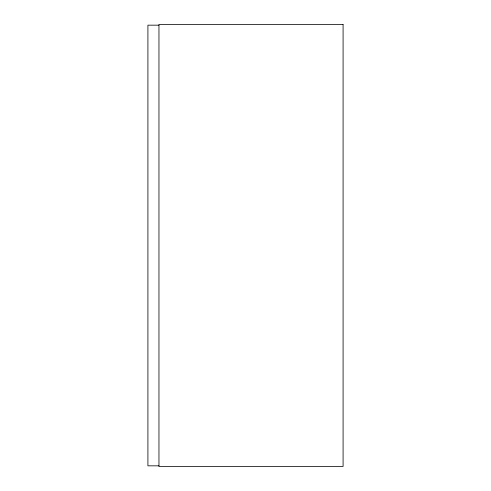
<?xml version="1.0" encoding="UTF-8"?>
<svg xmlns="http://www.w3.org/2000/svg" width="491" height="491" viewBox="0 0 491 491"><rect width="100%" height="100%" fill="white"/><g stroke="black" fill="none" stroke-linecap="round" stroke-linejoin="round"><path stroke-width="0.74" d="M158.961 25.164L147.914 25.164L147.914 465.836L158.961 465.836M343.086 24.55L158.961 24.55L158.961 466.45L343.086 466.45L343.086 24.55"/></g></svg>
